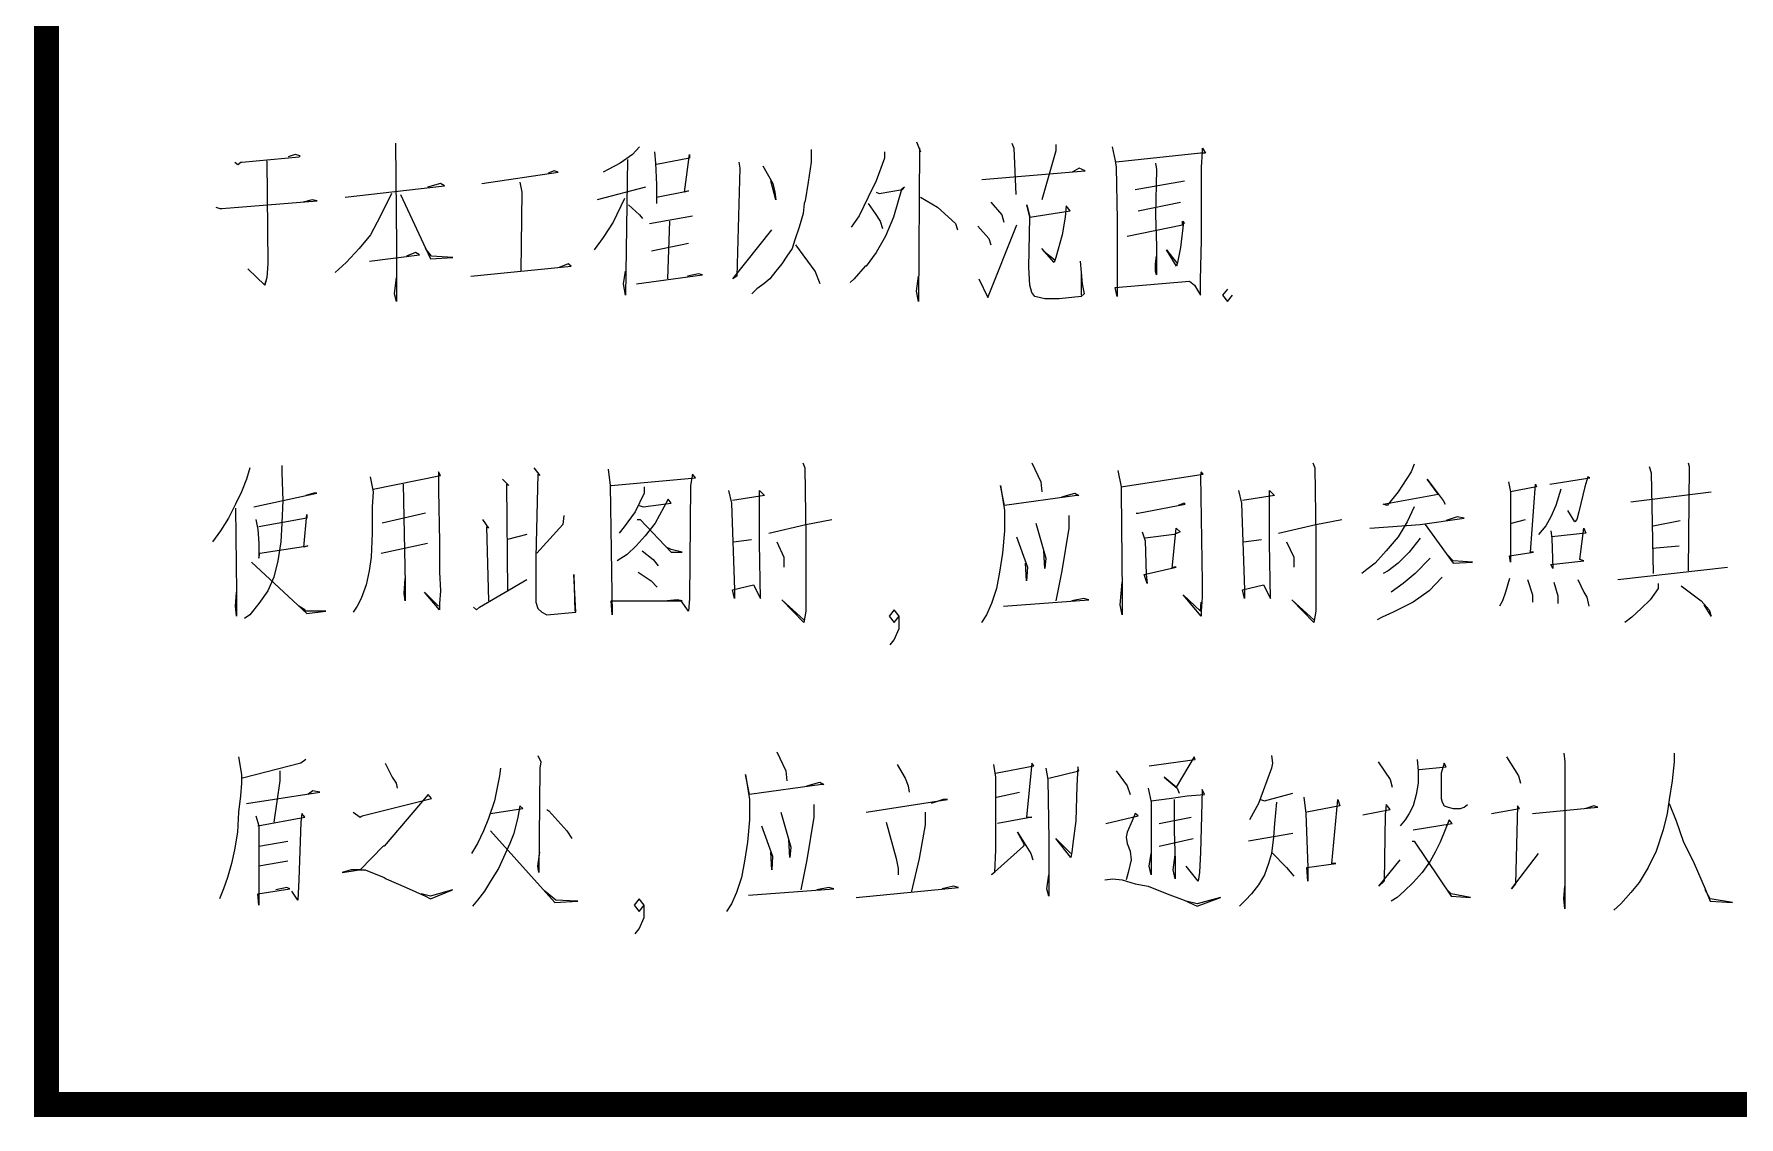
# Model space of a CAD drawing. Extents: x 12152 to 491505, y 111028 to 412681.
# Drawn here: x 481999 to 486107, y 196292 to 198900 of the extents above; entities that cross this region are included whole.
import ezdxf

# ---------------------------------------------------------------- set-up
doc = ezdxf.new("R2010")
doc.units = 0
doc.header["$LTSCALE"] = 1000
doc.header["$MEASUREMENT"] = 0
doc.layers.add('PUB_TITLE', color=4, linetype='Continuous')

msp = doc.modelspace()

# ---------------------------------------------------------------- linework, layer by layer
at = {"layer": 'PUB_TITLE'}
for p, q in [((482869.4, 198637), (482871.8, 198389)), ((483457.2, 198627.9), (483440.2, 198609.8)), ((483493.5, 198615.8), (483495.9, 198588.6)), ((483870.8, 198621.9), (483870.8, 198597.7)), ((484047.4, 198615.8), (484047.4, 198600.7)), ((484124.8, 198640), (484134.5, 198615.8)), ((484132.1, 198624.9), (484129.6, 198256)), ((484134.5, 198615.8), (484132.1, 198624.9)), ((484354.6, 198637), (484359.4, 198624.9)), ((484359.4, 198624.9), (484364.3, 198513)), ((484461, 198618.8), (484427.2, 198500.9)), ((484461, 198633.9), (484461, 198618.8)), ((484596.5, 198627.9), (484603.7, 198594.6)), ((484811.8, 198579.5), (484814.2, 198615.8)), ((484814.2, 198624.9), (484821.4, 198612.8)), ((484814.2, 198615.8), (484814.2, 198624.9)), ((482482.4, 198591.6), (482489.6, 198585.6)), ((482489.6, 198585.6), (482496.9, 198591.6)), ((482496.9, 198591.6), (482499.3, 198591.6)), ((482499.3, 198591.6), (482637.2, 198603.7)), ((482559.8, 198594.6), (482562.2, 198346.7)), ((482627.5, 198609.8), (482610.6, 198603.7)), ((482639.6, 198606.7), (482627.5, 198609.8)), ((482637.2, 198603.7), (482639.6, 198606.7)), ((483411.2, 198588.6), (483382.2, 198573.5)), ((483440.2, 198609.8), (483411.2, 198588.6)), ((483428.2, 198597.7), (483423.3, 198271.1)), ((483495.9, 198588.6), (483498.3, 198537.2)), ((483578.1, 198600.7), (483498.3, 198585.6)), ((483566, 198519.1), (483578.1, 198609.8)), ((483578.1, 198609.8), (483578.1, 198600.7)), ((483699.1, 198576.5), (483691.8, 198316.5)), ((483696.7, 198591.6), (483699.1, 198576.5)), ((483754.7, 198582.5), (483778.9, 198540.2)), ((483870.8, 198591.6), (483863.6, 198543.2)), ((483870.8, 198597.7), (483870.8, 198591.6)), ((484047.4, 198600.7), (484028, 198546.3)), ((484516.7, 198576.5), (484499.7, 198567.4)), ((484531.2, 198570.5), (484516.7, 198576.5)), ((484603.7, 198594.6), (484606.2, 198579.5)), ((484809.3, 198612.8), (484606.2, 198591.6)), ((484606.2, 198579.5), (484608.6, 198452.5)), ((484700.5, 198588.6), (484702.9, 198573.5)), ((484821.4, 198612.8), (484809.3, 198612.8)), ((484811.8, 198485.8), (484811.8, 198579.5)), ((482748.4, 198507), (482987.9, 198534.2)), ((482978.2, 198540.2), (482946.8, 198531.1)), ((482987.9, 198534.2), (482978.2, 198540.2)), ((483077.4, 198540.2), (483261.2, 198567.4)), ((483169.3, 198543.2), (483174.2, 198519.1)), ((483251.6, 198570.5), (483237.1, 198564.4)), ((483261.2, 198567.4), (483251.6, 198570.5)), ((483382.2, 198573.5), (483370.1, 198567.4)), ((483498.3, 198537.2), (483498.3, 198491.8)), ((483786.2, 198500.9), (483774.1, 198546.3)), ((483778.9, 198540.2), (483783.7, 198519.1)), ((483863.6, 198543.2), (483856.3, 198497.9)), ((484028, 198546.3), (484008.7, 198507)), ((484282, 198549.3), (484531.2, 198570.5)), ((484652.1, 198525.1), (484770.6, 198546.3)), ((484702.9, 198573.5), (484700.5, 198464.6)), ((482450.9, 198479.7), (482680.7, 198497.9)), ((482668.6, 198500.9), (482646.8, 198494.9)), ((482680.7, 198497.9), (482668.6, 198500.9)), ((482859.7, 198516), (482833.1, 198461.6)), ((482881.5, 198513), (482954, 198358.8)), ((483174.2, 198519.1), (483171.8, 198328.6)), ((483471.7, 198531.1), (483355.6, 198500.9)), ((483420.9, 198503.9), (483394.3, 198446.5)), ((483498.3, 198507), (483575.7, 198522.1)), ((483575.7, 198522.1), (483566, 198519.1)), ((483783.7, 198519.1), (483786.2, 198500.9)), ((483853.9, 198491.8), (483851.5, 198467.7)), ((483856.3, 198497.9), (483853.9, 198491.8)), ((484008.7, 198507), (483986.9, 198461.6)), ((484008.7, 198491.8), (484025.6, 198467.7)), ((484028, 198519.1), (484035.3, 198516)), ((484035.3, 198516), (484090.9, 198525.1)), ((484088.5, 198525.1), (484069.2, 198458.6)), ((484095.8, 198531.1), (484088.5, 198525.1)), ((484090.9, 198525.1), (484095.8, 198531.1)), ((484134.5, 198507), (484175.6, 198482.8)), ((484303.8, 198494.9), (484330.4, 198464.6)), ((484659.4, 198473.7), (484761, 198494.9)), ((482436.4, 198482.8), (482446.1, 198479.7)), ((482446.1, 198479.7), (482450.9, 198479.7)), ((482833.1, 198461.6), (482808.9, 198416.2)), ((483430.6, 198488.8), (483457.2, 198464.6)), ((483457.2, 198464.6), (483464.4, 198455.6)), ((483481.4, 198443.5), (483585.4, 198461.6)), ((483851.5, 198467.7), (483841.8, 198434.4)), ((483986.9, 198461.6), (483967.6, 198434.4)), ((484025.6, 198467.7), (484037.7, 198449.5)), ((484069.2, 198458.6), (484049.8, 198413.2)), ((484175.6, 198482.8), (484219.1, 198443.5)), ((484330.4, 198464.6), (484335.2, 198446.5)), ((484390.9, 198488.8), (484398.1, 198458.6)), ((484398.1, 198458.6), (484390.9, 198488.8)), ((484395.7, 198337.6), (484398.1, 198458.6)), ((484398.1, 198458.6), (484494.9, 198473.7)), ((484482.8, 198458.6), (484475.5, 198416.2)), ((484485.2, 198485.8), (484482.8, 198458.6)), ((484494.9, 198473.7), (484485.2, 198485.8)), ((484608.6, 198452.5), (484608.6, 198358.8)), ((484700.5, 198464.6), (484702.9, 198389)), ((484811.8, 198404.2), (484811.8, 198485.8)), ((482808.9, 198416.2), (482782.3, 198383)), ((483370.1, 198410.2), (483348.3, 198380)), ((483394.3, 198446.5), (483370.1, 198410.2)), ((483529.7, 198449.5), (483524.9, 198310.4)), ((483682.1, 198310.4), (483776.5, 198428.3)), ((483841.8, 198434.4), (483832.1, 198404.2)), ((484049.8, 198413.2), (484028, 198373.9)), ((484037.7, 198449.5), (484042.6, 198431.4)), ((484219.1, 198443.5), (484224, 198428.3)), ((484272.3, 198437.4), (484299, 198407.2)), ((484296.5, 198265.1), (484366.7, 198440.4)), ((484475.5, 198416.2), (484461, 198361.8)), ((484632.8, 198413.2), (484765.8, 198440.4)), ((484768.2, 198446.5), (484761, 198386)), ((484765.8, 198449.5), (484770.6, 198443.5)), ((484765.8, 198440.4), (484765.8, 198449.5)), ((484770.6, 198443.5), (484768.2, 198446.5)), ((482782.3, 198383), (482750.9, 198349.7)), ((482871.8, 198389), (482871.8, 198256)), ((482917.8, 198373.9), (482896, 198364.8)), ((482927.4, 198367.9), (482917.8, 198373.9)), ((482956.5, 198364.8), (482942, 198383)), ((483575.7, 198395.1), (483486.2, 198376.9)), ((483824.9, 198383), (483812.8, 198364.8)), ((483832.1, 198404.2), (483824.9, 198383)), ((483880.5, 198328.6), (483834.5, 198392.1)), ((484028, 198373.9), (484003.9, 198340.7)), ((484299, 198407.2), (484303.8, 198392.1)), ((484456.2, 198349.7), (484427.2, 198383)), ((484432, 198376.9), (484458.6, 198355.8)), ((484702.9, 198389), (484702.9, 198319.5)), ((484727.1, 198380), (484753.7, 198346.7)), ((484751.3, 198340.7), (484727.1, 198380)), ((484761, 198386), (484753.7, 198349.7)), ((484809.3, 198307.4), (484811.8, 198404.2)), ((482513.8, 198334.6), (482554.9, 198295.3)), ((482554.9, 198295.3), (482513.8, 198334.6)), ((482562.2, 198346.7), (482559.8, 198313.4)), ((482750.9, 198349.7), (482724.3, 198325.5)), ((482806.5, 198352.8), (482927.4, 198367.9)), ((482954, 198358.8), (483007.3, 198361.8)), ((483007.3, 198361.8), (482956.5, 198364.8)), ((483050.8, 198316.5), (483292.7, 198340.7)), ((483285.4, 198346.7), (483263.7, 198337.6)), ((483292.7, 198340.7), (483285.4, 198346.7)), ((483418.5, 198298.3), (483423.3, 198328.6)), ((483786.2, 198328.6), (483771.6, 198310.4)), ((483800.7, 198346.7), (483786.2, 198328.6)), ((483812.8, 198364.8), (483800.7, 198346.7)), ((483892.6, 198298.3), (483880.5, 198328.6)), ((484001.4, 198340.7), (483974.8, 198310.4)), ((484003.9, 198340.7), (484001.4, 198340.7)), ((484398.1, 198295.3), (484395.7, 198337.6)), ((484461, 198361.8), (484456.2, 198349.7)), ((484519.1, 198352.8), (484523.9, 198298.3)), ((484608.6, 198358.8), (484608.6, 198268.1)), ((484700.5, 198346.7), (484702.9, 198364.8)), ((484700.5, 198328.6), (484700.5, 198346.7)), ((484702.9, 198319.5), (484700.5, 198328.6)), ((484753.7, 198349.7), (484751.3, 198340.7)), ((482559.8, 198313.4), (482554.9, 198295.3)), ((482554.9, 198295.3), (482557.4, 198304.4)), ((482867, 198274.1), (482871.8, 198313.4)), ((483423.3, 198271.1), (483418.5, 198298.3)), ((483449.9, 198298.3), (483609.6, 198319.5)), ((483599.9, 198322.5), (483573.3, 198316.5)), ((483609.6, 198319.5), (483599.9, 198322.5)), ((483691.8, 198316.5), (483682.1, 198310.4)), ((483740.2, 198286.2), (483728.1, 198274.1)), ((483757.1, 198298.3), (483740.2, 198286.2)), ((483771.6, 198310.4), (483757.1, 198298.3)), ((483974.8, 198310.4), (483965.1, 198301.4)), ((484124.8, 198280.2), (484129.6, 198316.5)), ((484274.8, 198310.4), (484296.5, 198265.1)), ((484403, 198277.2), (484398.1, 198295.3)), ((484521.5, 198322.5), (484521.5, 198271.1)), ((484523.9, 198298.3), (484528.8, 198274.1)), ((484603.7, 198289.3), (484782.7, 198304.4)), ((484608.6, 198268.1), (484603.7, 198289.3)), ((484782.7, 198304.4), (484794.8, 198295.3)), ((484794.8, 198295.3), (484809.3, 198271.1)), ((484809.3, 198271.1), (484809.3, 198307.4)), ((482871.8, 198256), (482867, 198274.1)), ((484129.6, 198256), (484124.8, 198280.2)), ((484410.2, 198268.1), (484403, 198277.2)), ((484434.4, 198262), (484410.2, 198268.1)), ((484468.3, 198262), (484434.4, 198262)), ((484521.5, 198268.1), (484468.3, 198262)), ((484528.8, 198274.1), (484521.5, 198268.1)), ((484874.4, 198285.5), (484862.6, 198270.8)), ((484862.6, 198270.8), (484874.4, 198256)), ((484874.4, 198256), (484886.2, 198270.8)), ((482518.1, 197854.9), (482510.8, 197827.7)), ((482595.5, 197861), (482595.5, 197842.8)), ((482595.5, 197842.8), (482597.9, 197776.3)), ((482815.6, 197803.5), (482977.7, 197836.8)), ((482972.8, 197845.8), (482972.8, 197800.5)), ((482977.7, 197836.8), (482972.8, 197845.8)), ((483202.6, 197854.9), (483217.1, 197836.8)), ((483212.3, 197839.8), (483207.5, 197640.2)), ((483217.1, 197836.8), (483212.3, 197839.8)), ((483381.6, 197851.9), (483386.5, 197812.6)), ((483584.8, 197839.8), (483580, 197812.6)), ((483592.1, 197830.7), (483584.8, 197839.8)), ((483850.9, 197867), (483855.7, 197854.9)), ((483855.7, 197854.9), (483858.2, 197688.6)), ((484402.4, 197867), (484424.2, 197821.7)), ((484610.4, 197848.9), (484617.7, 197809.6)), ((484617.7, 197809.6), (484816, 197839.8)), ((484811.2, 197845.8), (484808.8, 197836.8)), ((484808.8, 197836.8), (484813.6, 197579.8)), ((484816, 197839.8), (484811.2, 197845.8)), ((485079.7, 197867), (485084.5, 197854.9)), ((485084.5, 197854.9), (485087, 197688.6)), ((485316.7, 197845.8), (485285.3, 197797.5)), ((485324, 197864), (485316.7, 197845.8)), ((485890, 197857.9), (485894.9, 197842.8)), ((485894.9, 197842.8), (485899.7, 197600.9)), ((485984.4, 197867), (485986.8, 197857.9)), ((485986.8, 197857.9), (485984.4, 197607)), ((482498.7, 197797.5), (482484.2, 197767.2)), ((482510.8, 197827.7), (482498.7, 197797.5)), ((482527.8, 197761.2), (482680.1, 197794.4)), ((482672.9, 197794.4), (482653.5, 197788.4)), ((482680.1, 197794.4), (482672.9, 197794.4)), ((482808.4, 197833.8), (482815.6, 197797.5)), ((482815.6, 197797.5), (482813.2, 197761.2)), ((482888.2, 197815.6), (482893, 197576.7)), ((482972.8, 197800.5), (482975.3, 197676.5)), ((483127.6, 197827.7), (483142.2, 197812.6)), ((483137.3, 197815.6), (483139.7, 197558.6)), ((483142.2, 197812.6), (483137.3, 197815.6)), ((483386.5, 197812.6), (483391.3, 197501.2)), ((483388.9, 197812.6), (483592.1, 197830.7)), ((483468.7, 197794.4), (483446.9, 197749.1)), ((483468.7, 197809.6), (483468.7, 197794.4)), ((483580, 197812.6), (483577.6, 197540.5)), ((483671.9, 197800.5), (483679.2, 197770.3)), ((483746.9, 197800.5), (483759, 197788.4)), ((483746.9, 197673.5), (483746.9, 197800.5)), ((484327.4, 197812.6), (484337.1, 197752.1)), ((484337.1, 197764.2), (484327.4, 197812.6)), ((484424.2, 197821.7), (484426.6, 197797.5)), ((484475, 197785.4), (484506.4, 197794.4)), ((484506.4, 197794.4), (484516.1, 197788.4)), ((484617.7, 197809.6), (484617.7, 197797.5)), ((484617.7, 197797.5), (484620.1, 197552.6)), ((484900.7, 197800.5), (484908, 197770.3)), ((484975.7, 197800.5), (484987.8, 197788.4)), ((484975.7, 197673.5), (484975.7, 197800.5)), ((485285.3, 197797.5), (485258.7, 197764.2)), ((485355.4, 197827.7), (485394.2, 197776.3)), ((485382.1, 197791.4), (485355.4, 197827.7)), ((485551.4, 197821.7), (485556.2, 197797.5)), ((485619.1, 197809.6), (485556.2, 197797.5)), ((485556.2, 197797.5), (485556.2, 197709.8)), ((485604.6, 197652.3), (485616.7, 197815.6)), ((485616.7, 197815.6), (485619.1, 197809.6)), ((485650.6, 197815.6), (485747.3, 197830.7)), ((485677.2, 197803.5), (485665.1, 197764.2)), ((485735.2, 197809.6), (485720.7, 197749.1)), ((485742.5, 197833.8), (485735.2, 197809.6)), ((485747.3, 197830.7), (485742.5, 197833.8)), ((485846.5, 197773.3), (486040, 197797.5)), ((482484.2, 197767.2), (482467.3, 197734)), ((482484.2, 197758.2), (482486.6, 197555.6)), ((482597.9, 197776.3), (482595.5, 197721.9)), ((482813.2, 197761.2), (482813.2, 197697.7)), ((483456.6, 197764.2), (483466.3, 197761.2)), ((483466.3, 197761.2), (483534, 197770.3)), ((483526.8, 197779.3), (483495.3, 197721.9)), ((483534, 197770.3), (483526.8, 197779.3)), ((483679.2, 197770.3), (483686.4, 197561.6)), ((483759, 197788.4), (483681.6, 197776.3)), ((484511.3, 197788.4), (484337.1, 197764.2)), ((484337.1, 197752.1), (484337.1, 197703.7)), ((484516.1, 197788.4), (484511.3, 197788.4)), ((484658.8, 197746.1), (484772.5, 197767.2)), ((484770.1, 197770.3), (484755.6, 197764.2)), ((484772.5, 197767.2), (484770.1, 197770.3)), ((484908, 197770.3), (484915.2, 197561.6)), ((484987.8, 197788.4), (484910.4, 197776.3)), ((485249, 197767.2), (485382.1, 197791.4)), ((485258.7, 197764.2), (485249, 197767.2)), ((485324, 197761.2), (485307.1, 197724.9)), ((485394.2, 197776.3), (485399, 197767.2)), ((485665.1, 197764.2), (485653, 197737)), ((485711, 197724.9), (485694.1, 197752.1)), ((482467.3, 197734), (482447.9, 197703.7)), ((482532.6, 197731), (482537.4, 197706.8)), ((482656, 197734), (482539.9, 197712.8)), ((482595.5, 197721.9), (482593.1, 197676.5)), ((482648.7, 197664.4), (482656, 197743)), ((482656, 197743), (482656, 197734)), ((482941.4, 197746.1), (482837.4, 197721.9)), ((483079.3, 197731), (483093.8, 197709.8)), ((483088.9, 197712.8), (483093.8, 197534.4)), ((483093.8, 197709.8), (483088.9, 197712.8)), ((483272.8, 197718.9), (483209.9, 197649.3)), ((483275.2, 197740), (483272.8, 197718.9)), ((483420.3, 197712.8), (483408.2, 197697.7)), ((483446.9, 197749.1), (483420.3, 197712.8)), ((483451.8, 197731), (483459, 197731)), ((483459, 197731), (483534, 197652.3)), ((483495.3, 197721.9), (483471.1, 197691.6)), ((483768.7, 197697.7), (483858.2, 197718.9)), ((483858.2, 197718.9), (483921, 197731)), ((484412.1, 197721.9), (484436.3, 197637.2)), ((484491.9, 197740), (484491.9, 197709.8)), ((484654, 197746.1), (484658.8, 197746.1)), ((484997.5, 197697.7), (485087, 197718.9)), ((485087, 197718.9), (485149.8, 197731)), ((485217.6, 197709.8), (485338.5, 197718.9)), ((485307.1, 197724.9), (485285.3, 197688.6)), ((485338.5, 197718.9), (485444.9, 197734)), ((485350.6, 197718.9), (485418.3, 197625.1)), ((485428, 197737), (485401.4, 197727.9)), ((485444.9, 197734), (485428, 197737)), ((485558.6, 197721.9), (485592.5, 197731)), ((485640.9, 197715.8), (485623.9, 197694.7)), ((485653, 197737), (485640.9, 197715.8)), ((485715.9, 197731), (485711, 197724.9)), ((485720.7, 197749.1), (485715.9, 197731)), ((485899.7, 197715.8), (485965, 197727.9)), ((482447.9, 197703.7), (482428.6, 197676.5)), ((482537.4, 197706.8), (482539.9, 197673.5)), ((482539.9, 197673.5), (482539.9, 197637.2)), ((482593.1, 197676.5), (482585.8, 197631.2)), ((482813.2, 197697.7), (482810.8, 197640.2)), ((482835, 197649.3), (482946.2, 197673.5)), ((482975.3, 197676.5), (482975.3, 197613)), ((483185.7, 197694.7), (483139.7, 197682.6)), ((483471.1, 197691.6), (483449.4, 197667.5)), ((483684, 197676.5), (483727.5, 197682.6)), ((483749.3, 197540.5), (483746.9, 197673.5)), ((483788, 197676.5), (483804.9, 197640.2)), ((483858.2, 197688.6), (483858.2, 197585.8)), ((484337.1, 197703.7), (484332.3, 197649.3)), ((484366.1, 197688.6), (484392.7, 197616.1)), ((484491.9, 197709.8), (484475, 197607)), ((484668.5, 197700.7), (484675.7, 197679.5)), ((484745.9, 197694.7), (484675.7, 197685.6)), ((484675.7, 197679.5), (484678.2, 197597.9)), ((484741, 197613), (484750.7, 197709.8)), ((484760.4, 197700.7), (484745.9, 197694.7)), ((484750.7, 197709.8), (484760.4, 197700.7)), ((484912.8, 197676.5), (484956.3, 197682.6)), ((484978.1, 197540.5), (484975.7, 197673.5)), ((485016.8, 197676.5), (485033.7, 197640.2)), ((485087, 197688.6), (485087, 197585.8)), ((485285.3, 197688.6), (485256.3, 197655.4)), ((485338.5, 197685.6), (485311.9, 197652.3)), ((485556.2, 197709.8), (485556.2, 197628.1)), ((485653, 197703.7), (485655.4, 197685.6)), ((485737.6, 197697.7), (485655.4, 197688.6)), ((485655.4, 197685.6), (485657.8, 197613)), ((485723.1, 197634.2), (485732.8, 197709.8)), ((485732.8, 197709.8), (485737.6, 197697.7)), ((482539.9, 197637.2), (482542.3, 197649.3)), ((482542.3, 197649.3), (482658.4, 197667.5)), ((482585.8, 197631.2), (482576.1, 197591.9)), ((482658.4, 197667.5), (482648.7, 197664.4)), ((482810.8, 197640.2), (482805.9, 197607)), ((483207.5, 197640.2), (483207.5, 197555.6)), ((483427.6, 197646.3), (483403.4, 197631.2)), ((483449.4, 197667.5), (483427.6, 197646.3)), ((483463.9, 197655.4), (483490.5, 197634.2)), ((483490.5, 197634.2), (483502.6, 197619.1)), ((483534, 197658.4), (483521.9, 197664.4)), ((483560.6, 197652.3), (483534, 197658.4)), ((483534, 197652.3), (483560.6, 197652.3)), ((483804.9, 197640.2), (483804.9, 197616.1)), ((484332.3, 197649.3), (484325, 197604)), ((484433.8, 197613), (484431.4, 197655.4)), ((484436.3, 197637.2), (484433.8, 197613)), ((485033.7, 197640.2), (485033.7, 197616.1)), ((485256.3, 197655.4), (485229.7, 197625.1)), ((485311.9, 197652.3), (485285.3, 197625.1)), ((485362.7, 197637.2), (485326.4, 197600.9)), ((485418.3, 197631.2), (485403.8, 197646.3)), ((485464.3, 197628.1), (485418.3, 197631.2)), ((485553.8, 197643.3), (485611.9, 197652.3)), ((485556.2, 197628.1), (485553.8, 197643.3)), ((485611.9, 197652.3), (485604.6, 197652.3)), ((485653, 197622.1), (485732.8, 197631.2)), ((485732.8, 197631.2), (485723.1, 197634.2)), ((485897.3, 197661.4), (485962.6, 197667.5)), ((482522.9, 197628.1), (482656, 197504.2)), ((482576.1, 197591.9), (482561.6, 197558.6)), ((482805.9, 197607), (482798.7, 197573.7)), ((482890.6, 197552.6), (482893, 197588.8)), ((482975.3, 197613), (482975.3, 197604)), ((482975.3, 197604), (482977.7, 197558.6)), ((483299.4, 197597.9), (483301.8, 197510.2)), ((483304.2, 197507.2), (483299.4, 197597.9)), ((483454.2, 197604), (483485.6, 197582.8)), ((484325, 197604), (484317.7, 197564.7)), ((484390.3, 197582.8), (484387.9, 197625.1)), ((484392.7, 197616.1), (484390.3, 197582.8)), ((484475, 197607), (484460.5, 197534.4)), ((484673.3, 197597.9), (484750.7, 197616.1)), ((484680.6, 197576.7), (484673.3, 197597.9)), ((484678.2, 197597.9), (484680.6, 197576.7)), ((484745.9, 197616.1), (484741, 197613)), ((484750.7, 197616.1), (484745.9, 197616.1)), ((485210.3, 197610), (485198.2, 197600.9)), ((485229.7, 197625.1), (485210.3, 197610)), ((485261.1, 197607), (485249, 197600.9)), ((485285.3, 197625.1), (485261.1, 197607)), ((485326.4, 197600.9), (485297.4, 197576.7)), ((485391.7, 197591.9), (485360.3, 197558.6)), ((485418.3, 197625.1), (485464.3, 197628.1)), ((485553.8, 197588.8), (485544.1, 197555.6)), ((485657.8, 197613), (485653, 197622.1)), ((485815, 197585.8), (486078.7, 197616.1)), ((482484.2, 197522.3), (482486.6, 197555.6)), ((482486.6, 197555.6), (482486.6, 197498.1)), ((482561.6, 197558.6), (482539.9, 197528.4)), ((482798.7, 197573.7), (482786.6, 197540.5)), ((482893, 197534.4), (482890.6, 197552.6)), ((482893, 197576.7), (482893, 197534.4)), ((482939, 197555.6), (482972.8, 197522.3)), ((482975.3, 197513.2), (482939, 197555.6)), ((482977.7, 197558.6), (482975.3, 197528.4)), ((483072, 197519.3), (483185.7, 197585.8)), ((483207.5, 197555.6), (483207.5, 197531.4)), ((483485.6, 197582.8), (483500.2, 197567.7)), ((483681.6, 197561.6), (483732.4, 197573.7)), ((483686.4, 197540.5), (483681.6, 197561.6)), ((483686.4, 197561.6), (483686.4, 197540.5)), ((483732.4, 197573.7), (483749.3, 197540.5)), ((483858.2, 197585.8), (483858.2, 197510.2)), ((484317.7, 197564.7), (484305.6, 197528.4)), ((484615.3, 197525.3), (484620.1, 197579.8)), ((484620.1, 197552.6), (484620.1, 197501.2)), ((484767.7, 197549.5), (484808.8, 197510.2)), ((484811.2, 197498.1), (484767.7, 197549.5)), ((484813.6, 197579.8), (484813.6, 197570.7)), ((484813.6, 197570.7), (484813.6, 197543.5)), ((484910.4, 197561.6), (484961.2, 197573.7)), ((484915.2, 197540.5), (484910.4, 197561.6)), ((484915.2, 197561.6), (484915.2, 197540.5)), ((484961.2, 197573.7), (484978.1, 197540.5)), ((485087, 197585.8), (485087, 197510.2)), ((485297.4, 197576.7), (485268.4, 197555.6)), ((485360.3, 197558.6), (485321.6, 197531.4)), ((485544.1, 197555.6), (485536.9, 197534.4)), ((485597.3, 197585.8), (485609.4, 197549.5)), ((485609.4, 197549.5), (485609.4, 197531.4)), ((485660.2, 197579.8), (485669.9, 197546.5)), ((485718.3, 197585.8), (485732.8, 197555.6)), ((485732.8, 197555.6), (485740.1, 197543.5)), ((485911.8, 197564.7), (485892.4, 197537.4)), ((485911.8, 197576.7), (485911.8, 197564.7)), ((485967.4, 197570.7), (486015.8, 197534.4)), ((482486.6, 197498.1), (482484.2, 197522.3)), ((482539.9, 197528.4), (482518.1, 197501.2)), ((482651.1, 197513.2), (482636.6, 197522.3)), ((482653.5, 197510.2), (482651.1, 197513.2)), ((482701.9, 197510.2), (482653.5, 197510.2)), ((482656, 197504.2), (482701.9, 197510.2)), ((482776.9, 197522.3), (482767.2, 197507.2)), ((482786.6, 197540.5), (482776.9, 197522.3)), ((482975.3, 197528.4), (482975.3, 197513.2)), ((483057.5, 197519.3), (483064.8, 197513.2)), ((483064.8, 197513.2), (483072, 197519.3)), ((483207.5, 197531.4), (483212.3, 197516.3)), ((483212.3, 197516.3), (483222, 197507.2)), ((483222, 197507.2), (483234.1, 197501.2)), ((483234.1, 197501.2), (483304.2, 197507.2)), ((483388.9, 197534.4), (483560.6, 197534.4)), ((483391.3, 197501.2), (483388.9, 197534.4)), ((483548.5, 197537.4), (483524.3, 197534.4)), ((483560.6, 197534.4), (483548.5, 197537.4)), ((483575.1, 197510.2), (483558.2, 197534.4)), ((483577.6, 197540.5), (483575.1, 197510.2)), ((483800.1, 197537.4), (483853.3, 197489.1)), ((483853.3, 197483), (483800.1, 197537.4)), ((483858.2, 197510.2), (483853.3, 197483)), ((484071, 197513.2), (484058.9, 197498.1)), ((484083.1, 197498.1), (484071, 197513.2)), ((484305.6, 197528.4), (484293.6, 197501.2)), ((484334.7, 197522.3), (484540.3, 197537.4)), ((484528.2, 197540.5), (484499.2, 197534.4)), ((484540.3, 197537.4), (484528.2, 197540.5)), ((484620.1, 197501.2), (484615.3, 197525.3)), ((484808.8, 197510.2), (484811.2, 197531.4)), ((484813.6, 197543.5), (484811.2, 197510.2)), ((484811.2, 197510.2), (484811.2, 197498.1)), ((485028.9, 197537.4), (485082.1, 197489.1)), ((485082.1, 197483), (485028.9, 197537.4)), ((485087, 197510.2), (485082.1, 197483)), ((485273.2, 197507.2), (485246.6, 197495.1)), ((485321.6, 197531.4), (485273.2, 197507.2)), ((485536.9, 197534.4), (485529.6, 197522.3)), ((485669.9, 197546.5), (485669.9, 197528.4)), ((485740.1, 197543.5), (485744.9, 197522.3)), ((485870.7, 197516.3), (485848.9, 197495.1)), ((485892.4, 197537.4), (485870.7, 197516.3)), ((486015.8, 197534.4), (486035.2, 197513.2)), ((486040, 197498.1), (486023.1, 197525.3)), ((486035.2, 197513.2), (486040, 197498.1)), ((482518.1, 197501.2), (482506, 197492.1)), ((484058.9, 197498.1), (484071, 197483)), ((484071, 197483), (484083.1, 197498.1)), ((484071, 197440.7), (484083.1, 197467.9)), ((484083.1, 197467.9), (484083.1, 197498.1)), ((484293.6, 197501.2), (484281.5, 197483)), ((485246.6, 197495.1), (485234.5, 197489.1)), ((485848.9, 197495.1), (485832, 197483)), ((484061.3, 197428.6), (484071, 197440.7)), ((482491.5, 197158.9), (482498.7, 197116.6)), ((482641.4, 197143.8), (482501.2, 197107.5)), ((482653.5, 197152.9), (482641.4, 197143.8)), ((482844.6, 197143.8), (482861.6, 197110.5)), ((483212.3, 197161.9), (483219.6, 197146.8)), ((483219.6, 197146.8), (483217.1, 197131.7)), ((483788, 197171), (483809.8, 197125.7)), ((484078.3, 197140.8), (484097.6, 197107.5)), ((484310.5, 197140.8), (484315.3, 197110.5)), ((484315.3, 197119.6), (484407.2, 197137.8)), ((484402.4, 197143.8), (484390.3, 197013.8)), ((484407.2, 197137.8), (484402.4, 197143.8)), ((484685.4, 197137.8), (484796.7, 197152.9)), ((484794.3, 197158.9), (484750.7, 197086.4)), ((484796.7, 197152.9), (484794.3, 197158.9)), ((484980.5, 197161.9), (484982.9, 197143.8)), ((484982.9, 197143.8), (484980.5, 197131.7)), ((485236.9, 197146.8), (485266, 197104.5)), ((485331.3, 197152.9), (485333.7, 197125.7)), ((485396.6, 197143.8), (485389.3, 197119.6)), ((485401.4, 197134.7), (485396.6, 197143.8)), ((485546.5, 197158.9), (485565.9, 197128.7)), ((485684.4, 197168), (485686.8, 197146.8)), ((485686.8, 197146.8), (485686.8, 196793.1)), ((485950.5, 197146.8), (485945.7, 197101.5)), ((485950.5, 197168), (485950.5, 197146.8)), ((482498.7, 197095.4), (482496.3, 197065.2)), ((482498.7, 197116.6), (482498.7, 197095.4)), ((482590.6, 197101.5), (482576.1, 197001.7)), ((482590.6, 197125.7), (482590.6, 197101.5)), ((482861.6, 197110.5), (482871.2, 197095.4)), ((482871.2, 197095.4), (482873.7, 197083.3)), ((483120.4, 197113.6), (483108.3, 197053.1)), ((483122.8, 197131.7), (483120.4, 197113.6)), ((483217.1, 197131.7), (483214.7, 196880.7)), ((483713, 197116.6), (483722.7, 197056.1)), ((483722.7, 197068.2), (483713, 197116.6)), ((483809.8, 197125.7), (483812.2, 197101.5)), ((483860.6, 197089.4), (483892, 197098.4)), ((483892, 197098.4), (483901.7, 197092.4)), ((484097.6, 197107.5), (484104.9, 197089.4)), ((484315.3, 197110.5), (484315.3, 197019.8)), ((484436.3, 197131.7), (484441.1, 197104.5)), ((484441.1, 197104.5), (484443.5, 196959.4)), ((484443.5, 197107.5), (484516.1, 197125.7)), ((484513.7, 197134.7), (484511.3, 197089.4)), ((484516.1, 197125.7), (484513.7, 197134.7)), ((484605.6, 197125.7), (484632.2, 197089.4)), ((484721.7, 197110.5), (484753.1, 197083.3)), ((484750.7, 197086.4), (484721.7, 197110.5)), ((484980.5, 197131.7), (484949.1, 197047)), ((485266, 197104.5), (485270.8, 197086.4)), ((485333.7, 197095.4), (485328.8, 197068.2)), ((485333.7, 197125.7), (485333.7, 197095.4)), ((485336.1, 197128.7), (485401.4, 197134.7)), ((485389.3, 197119.6), (485389.3, 197098.4)), ((485389.3, 197098.4), (485389.3, 197080.3)), ((485565.9, 197128.7), (485575.6, 197113.6)), ((485575.6, 197113.6), (485580.4, 197095.4)), ((485945.7, 197101.5), (485938.4, 197056.1)), ((482496.3, 197065.2), (482491.5, 197025.9)), ((482510.8, 197047), (482687.4, 197074.3)), ((482670.5, 197077.3), (482658.4, 197068.2)), ((482687.4, 197074.3), (482670.5, 197077.3)), ((482789, 197016.8), (482955.9, 197059.1)), ((482948.6, 197068.2), (482842.2, 196944.2)), ((482955.9, 197059.1), (482948.6, 197068.2)), ((483896.9, 197092.4), (483722.7, 197068.2)), ((483722.7, 197056.1), (483722.7, 197007.7)), ((483901.7, 197092.4), (483896.9, 197092.4)), ((484003.3, 197025.9), (484199.2, 197056.1)), ((484104.9, 197089.4), (484107.3, 197074.3)), ((484189.5, 197056.1), (484160.5, 197047)), ((484199.2, 197056.1), (484189.5, 197056.1)), ((484317.7, 197062.2), (484373.4, 197074.3)), ((484511.3, 197089.4), (484508.8, 197004.7)), ((484632.2, 197089.4), (484639.5, 197068.2)), ((484683, 197083.3), (484690.3, 197050.1)), ((484690.3, 197053.1), (484733.8, 197059.1)), ((484733.8, 197059.1), (484777.3, 197065.2)), ((484745.9, 197056.1), (484745.9, 196980.5)), ((484753.1, 197083.3), (484758, 197071.2)), ((484777.3, 197065.2), (484818.5, 197068.2)), ((484813.6, 197080.3), (484811.2, 196986.6)), ((484818.5, 197068.2), (484813.6, 197080.3)), ((484953.9, 197056.1), (484963.6, 197053.1)), ((484963.6, 197053.1), (485031.3, 197071.2)), ((485057.9, 197062.2), (485062.8, 197022.9)), ((485125.7, 196901.9), (485140.2, 197056.1)), ((485140.2, 197056.1), (485145, 197041)), ((485328.8, 197068.2), (485321.6, 197041)), ((485389.3, 197080.3), (485389.3, 197059.1)), ((485389.3, 197059.1), (485391.7, 197050.1)), ((485938.4, 197056.1), (485933.6, 197022.9)), ((482491.5, 197025.9), (482489.1, 196977.5)), ((482532.6, 197016.8), (482539.9, 196992.6)), ((482537.4, 196992.6), (482651.1, 197013.8)), ((482643.9, 197022.9), (482641.4, 197001.7)), ((482651.1, 197013.8), (482643.9, 197022.9)), ((482767.2, 197025.9), (482784.2, 197013.8)), ((482784.2, 197013.8), (482789, 197016.8)), ((483108.3, 197053.1), (483093.8, 197010.8)), ((483098.6, 197022.9), (483176, 197035)), ((483163.9, 197013.8), (483154.3, 196974.5)), ((483168.8, 197041), (483163.9, 197013.8)), ((483176, 197035), (483168.8, 197041)), ((483234.1, 197031.9), (483238.9, 197028.9)), ((483238.9, 197028.9), (483282.5, 196980.5)), ((483797.7, 197025.9), (483821.9, 196941.2)), ((483877.5, 197013.8), (483860.6, 196911)), ((483877.5, 197044), (483877.5, 197013.8)), ((484146, 197025.9), (484146, 196995.6)), ((484315.3, 197019.8), (484315.3, 196944.2)), ((484402.4, 197013.8), (484320.2, 196998.7)), ((484390.3, 197013.8), (484402.4, 197013.8)), ((484581.4, 196998.7), (484658.8, 197016.8)), ((484651.6, 197022.9), (484644.3, 197004.7)), ((484658.8, 197016.8), (484651.6, 197022.9)), ((484690.3, 197050.1), (484690.3, 196914)), ((484709.6, 196998.7), (484787, 197013.8)), ((484949.1, 197047), (484927.3, 197007.7)), ((484992.6, 197050.1), (484987.8, 196998.7)), ((485062.8, 197022.9), (485067.6, 196892.8)), ((485145, 197041), (485065.2, 197025.9)), ((485200.6, 197019.8), (485266, 197031.9)), ((485253.9, 197019.8), (485251.4, 196859.6)), ((485256.3, 197044), (485253.9, 197019.8)), ((485266, 197031.9), (485256.3, 197044)), ((485311.9, 197022.9), (485302.2, 197007.7)), ((485321.6, 197041), (485311.9, 197022.9)), ((485391.7, 197050.1), (485396.6, 197041)), ((485396.6, 197041), (485406.2, 197038)), ((485406.2, 197038), (485418.3, 197035)), ((485418.3, 197035), (485435.3, 197035)), ((485435.3, 197035), (485444.9, 197038)), ((485444.9, 197038), (485452.2, 197044)), ((485510.3, 197022.9), (485578, 197035)), ((485573.2, 197041), (485568.3, 196853.5)), ((485578, 197035), (485573.2, 197041)), ((485609.4, 197022.9), (485766.7, 197038)), ((485757, 197041), (485737.6, 197035)), ((485766.7, 197038), (485757, 197041)), ((485933.6, 197022.9), (485923.9, 196983.5)), ((485938.4, 197047), (485955.3, 197004.7)), ((482489.1, 196977.5), (482481.8, 196935.2)), ((482539.9, 196992.6), (482539.9, 196802.1)), ((482641.4, 197001.7), (482636.6, 196862.6)), ((483081.7, 196980.5), (483067.2, 196950.3)), ((483093.8, 197010.8), (483081.7, 196980.5)), ((483098.6, 196980.5), (483253.4, 196808.2)), ((483154.3, 196974.5), (483144.6, 196950.3)), ((483282.5, 196980.5), (483294.5, 196962.4)), ((483722.7, 197007.7), (483717.9, 196953.3)), ((483751.7, 196992.6), (483778.3, 196920.1)), ((484051.7, 197001.7), (484075.9, 196914)), ((484146, 196995.6), (484131.5, 196914)), ((484368.5, 196977.5), (484400, 196926.1)), ((484385.5, 196947.3), (484368.5, 196977.5)), ((484508.8, 197004.7), (484501.6, 196950.3)), ((484632.2, 196977.5), (484629.8, 196965.4)), ((484644.3, 197004.7), (484632.2, 196977.5)), ((484745.9, 196980.5), (484748.3, 196908)), ((484811.2, 196986.6), (484808.8, 196929.1)), ((485031.3, 196974.5), (484924.9, 196956.3)), ((484987.8, 196998.7), (484985.4, 196965.4)), ((485302.2, 197007.7), (485290.1, 196992.6)), ((485321.6, 196983.5), (485415.9, 196998.7)), ((485399, 196983.5), (485386.9, 196953.3)), ((485408.7, 197007.7), (485399, 196983.5)), ((485415.9, 196998.7), (485408.7, 197007.7)), ((485923.9, 196983.5), (485907, 196932.1)), ((485955.3, 197004.7), (485972.3, 196956.3)), ((482481.8, 196935.2), (482474.5, 196901.9)), ((482539.9, 196944.2), (482610, 196956.3)), ((482839.8, 196944.2), (482784.2, 196886.8)), ((482842.2, 196944.2), (482839.8, 196944.2)), ((483067.2, 196950.3), (483052.7, 196926.1)), ((483144.6, 196950.3), (483130.1, 196917)), ((483717.9, 196953.3), (483710.6, 196908)), ((483819.4, 196917), (483817, 196959.4)), ((483821.9, 196941.2), (483819.4, 196917)), ((484305.6, 196874.7), (484383.1, 196944.2)), ((484315.3, 196935.2), (484312.9, 196880.7)), ((484315.3, 196944.2), (484315.3, 196935.2)), ((484383.1, 196944.2), (484385.5, 196947.3)), ((484443.5, 196959.4), (484443.5, 196950.3)), ((484443.5, 196950.3), (484443.5, 196823.3)), ((484460.5, 196962.4), (484496.7, 196926.1)), ((484496.7, 196917), (484460.5, 196962.4)), ((484501.6, 196950.3), (484499.2, 196929.1)), ((484629.8, 196965.4), (484632.2, 196950.3)), ((484632.2, 196950.3), (484639.5, 196932.1)), ((484639.5, 196932.1), (484641.9, 196911)), ((484709.6, 196944.2), (484791.8, 196962.4)), ((484985.4, 196965.4), (484980.5, 196926.1)), ((485319.2, 196956.3), (485324, 196956.3)), ((485324, 196956.3), (485413.5, 196823.3)), ((485386.9, 196953.3), (485374.8, 196929.1)), ((485907, 196932.1), (485887.6, 196892.8)), ((485972.3, 196956.3), (485998.9, 196901.9)), ((482474.5, 196901.9), (482464.9, 196868.7)), ((482610, 196908), (482539.9, 196895.9)), ((483118, 196889.8), (483098.6, 196859.6)), ((483130.1, 196917), (483118, 196889.8)), ((483212.3, 196895.9), (483217.1, 196929.1)), ((483214.7, 196880.7), (483212.3, 196895.9)), ((483710.6, 196908), (483703.3, 196868.7)), ((483775.9, 196886.8), (483773.5, 196929.1)), ((483778.3, 196920.1), (483775.9, 196886.8)), ((483860.6, 196911), (483846.1, 196838.4)), ((484075.9, 196914), (484080.7, 196889.8)), ((484080.7, 196889.8), (484080.7, 196874.7)), ((484131.5, 196914), (484112.1, 196832.4)), ((484400, 196926.1), (484404.8, 196911)), ((484499.2, 196929.1), (484496.7, 196917)), ((484641.9, 196911), (484634.6, 196880.7)), ((484685.4, 196895.9), (484690.3, 196926.1)), ((484690.3, 196874.7), (484685.4, 196895.9)), ((484690.3, 196914), (484690.3, 196874.7)), ((484743.5, 196886.8), (484748.3, 196923.1)), ((484748.3, 196908), (484748.3, 196904.9)), ((484748.3, 196904.9), (484748.3, 196865.6)), ((484803.9, 196859.6), (484774.9, 196895.9)), ((484808.8, 196929.1), (484806.4, 196880.7)), ((484973.3, 196901.9), (484963.6, 196874.7)), ((484980.5, 196926.1), (484973.3, 196901.9)), ((484980.5, 196929.1), (485016.8, 196892.8)), ((485016.8, 196892.8), (485033.7, 196871.7)), ((485065.2, 196892.8), (485135.3, 196901.9)), ((485067.6, 196859.6), (485065.2, 196892.8)), ((485067.6, 196892.8), (485067.6, 196859.6)), ((485135.3, 196901.9), (485125.7, 196901.9)), ((485239.3, 196847.5), (485290.1, 196911)), ((485362.7, 196908), (485343.4, 196880.7)), ((485374.8, 196929.1), (485362.7, 196908)), ((485558.6, 196841.4), (485623.9, 196926.1)), ((485887.6, 196892.8), (485865.8, 196856.6)), ((485998.9, 196901.9), (486025.5, 196841.4)), ((482464.9, 196868.7), (482455.2, 196841.4)), ((482636.6, 196862.6), (482634.2, 196814.2)), ((482762.4, 196886.8), (482740.6, 196880.7)), ((482740.6, 196880.7), (482762.4, 196883.8)), ((482762.4, 196883.8), (482781.7, 196886.8)), ((482784.2, 196886.8), (482762.4, 196886.8)), ((482781.7, 196886.8), (482796.3, 196886.8)), ((482796.3, 196886.8), (482842.2, 196868.7)), ((482842.2, 196868.7), (482847.1, 196865.6)), ((482847.1, 196865.6), (482895.4, 196844.5)), ((483098.6, 196859.6), (483084.1, 196835.4)), ((483703.3, 196868.7), (483691.2, 196832.4)), ((484312.9, 196880.7), (484305.6, 196874.7)), ((484438.7, 196841.4), (484443.5, 196874.7)), ((484579, 196862.6), (484598.3, 196865.6)), ((484598.3, 196865.6), (484620.1, 196862.6)), ((484620.1, 196862.6), (484651.6, 196853.5)), ((484634.6, 196880.7), (484629.8, 196862.6)), ((484651.6, 196853.5), (484683, 196847.5)), ((484748.3, 196865.6), (484743.5, 196886.8)), ((484806.4, 196880.7), (484803.9, 196859.6)), ((484949.1, 196850.5), (484932.1, 196829.3)), ((484963.6, 196874.7), (484949.1, 196850.5)), ((485251.4, 196859.6), (485239.3, 196847.5)), ((485321.6, 196856.6), (485299.8, 196835.4)), ((485343.4, 196880.7), (485321.6, 196856.6)), ((485568.3, 196853.5), (485558.6, 196841.4)), ((485865.8, 196856.6), (485846.5, 196832.4)), ((482455.2, 196841.4), (482445.5, 196817.2)), ((482537.4, 196829.3), (482614.8, 196841.4)), ((482539.9, 196802.1), (482537.4, 196829.3)), ((482607.6, 196844.5), (482581, 196838.4)), ((482614.8, 196841.4), (482607.6, 196844.5)), ((482634.2, 196814.2), (482619.7, 196835.4)), ((482895.4, 196844.5), (482941.4, 196823.3)), ((482953.5, 196823.3), (482931.7, 196829.3)), ((482941.4, 196823.3), (482953.5, 196817.2)), ((483006.7, 196838.4), (482953.5, 196823.3)), ((482953.5, 196817.2), (483006.7, 196838.4)), ((483067.2, 196814.2), (483055.1, 196799.1)), ((483084.1, 196835.4), (483067.2, 196814.2)), ((483255.8, 196814.2), (483229.2, 196835.4)), ((483253.4, 196808.2), (483309.1, 196811.2)), ((483306.6, 196811.2), (483255.8, 196814.2)), ((483309.1, 196811.2), (483306.6, 196811.2)), ((483456.6, 196817.2), (483444.5, 196802.1)), ((483468.7, 196802.1), (483456.6, 196817.2)), ((483691.2, 196832.4), (483679.2, 196805.2)), ((483720.3, 196826.3), (483925.9, 196841.4)), ((483913.8, 196844.5), (483884.8, 196838.4)), ((483925.9, 196841.4), (483913.8, 196844.5)), ((483979.1, 196820.3), (484225.8, 196844.5)), ((484213.7, 196847.5), (484187.1, 196841.4)), ((484225.8, 196844.5), (484213.7, 196847.5)), ((484443.5, 196823.3), (484438.7, 196841.4)), ((484683, 196847.5), (484729, 196829.3)), ((484729, 196829.3), (484770.1, 196814.2)), ((484770.1, 196814.2), (484801.5, 196799.1)), ((484801.5, 196805.2), (484774.9, 196811.2)), ((484857.2, 196820.3), (484801.5, 196805.2)), ((484801.5, 196799.1), (484857.2, 196820.3)), ((484917.6, 196814.2), (484903.1, 196799.1)), ((484932.1, 196829.3), (484917.6, 196814.2)), ((485282.9, 196820.3), (485268.4, 196811.2)), ((485299.8, 196835.4), (485282.9, 196820.3)), ((485413.5, 196829.3), (485401.4, 196841.4)), ((485459.5, 196820.3), (485413.5, 196829.3)), ((485413.5, 196823.3), (485459.5, 196820.3)), ((485684.4, 196817.2), (485686.8, 196847.5)), ((485686.8, 196793.1), (485684.4, 196817.2)), ((485846.5, 196832.4), (485822.3, 196805.2)), ((486025.5, 196841.4), (486037.6, 196811.2)), ((486037.6, 196817.2), (486025.5, 196838.4)), ((486090.8, 196808.2), (486037.6, 196817.2)), ((486037.6, 196811.2), (486090.8, 196808.2)), ((483444.5, 196802.1), (483456.6, 196787)), ((483456.6, 196787), (483468.7, 196802.1)), ((483456.6, 196744.7), (483468.7, 196771.9)), ((483468.7, 196771.9), (483468.7, 196802.1)), ((483679.2, 196805.2), (483667.1, 196787)), ((485822.3, 196805.2), (485805.4, 196790)), ((483446.9, 196732.6), (483456.6, 196744.7))]:
    msp.add_line(p, q, dxfattribs=at)
at = {"layer": 'PUB_TITLE', "const_width": 60}
msp.add_lwpolyline([(490428.7, 196322), (490413.4, 217923.4), (482028.7, 217921.9), (482028.7, 196322)], close=True, dxfattribs=at)

doc.saveas('drawing.dxf')
